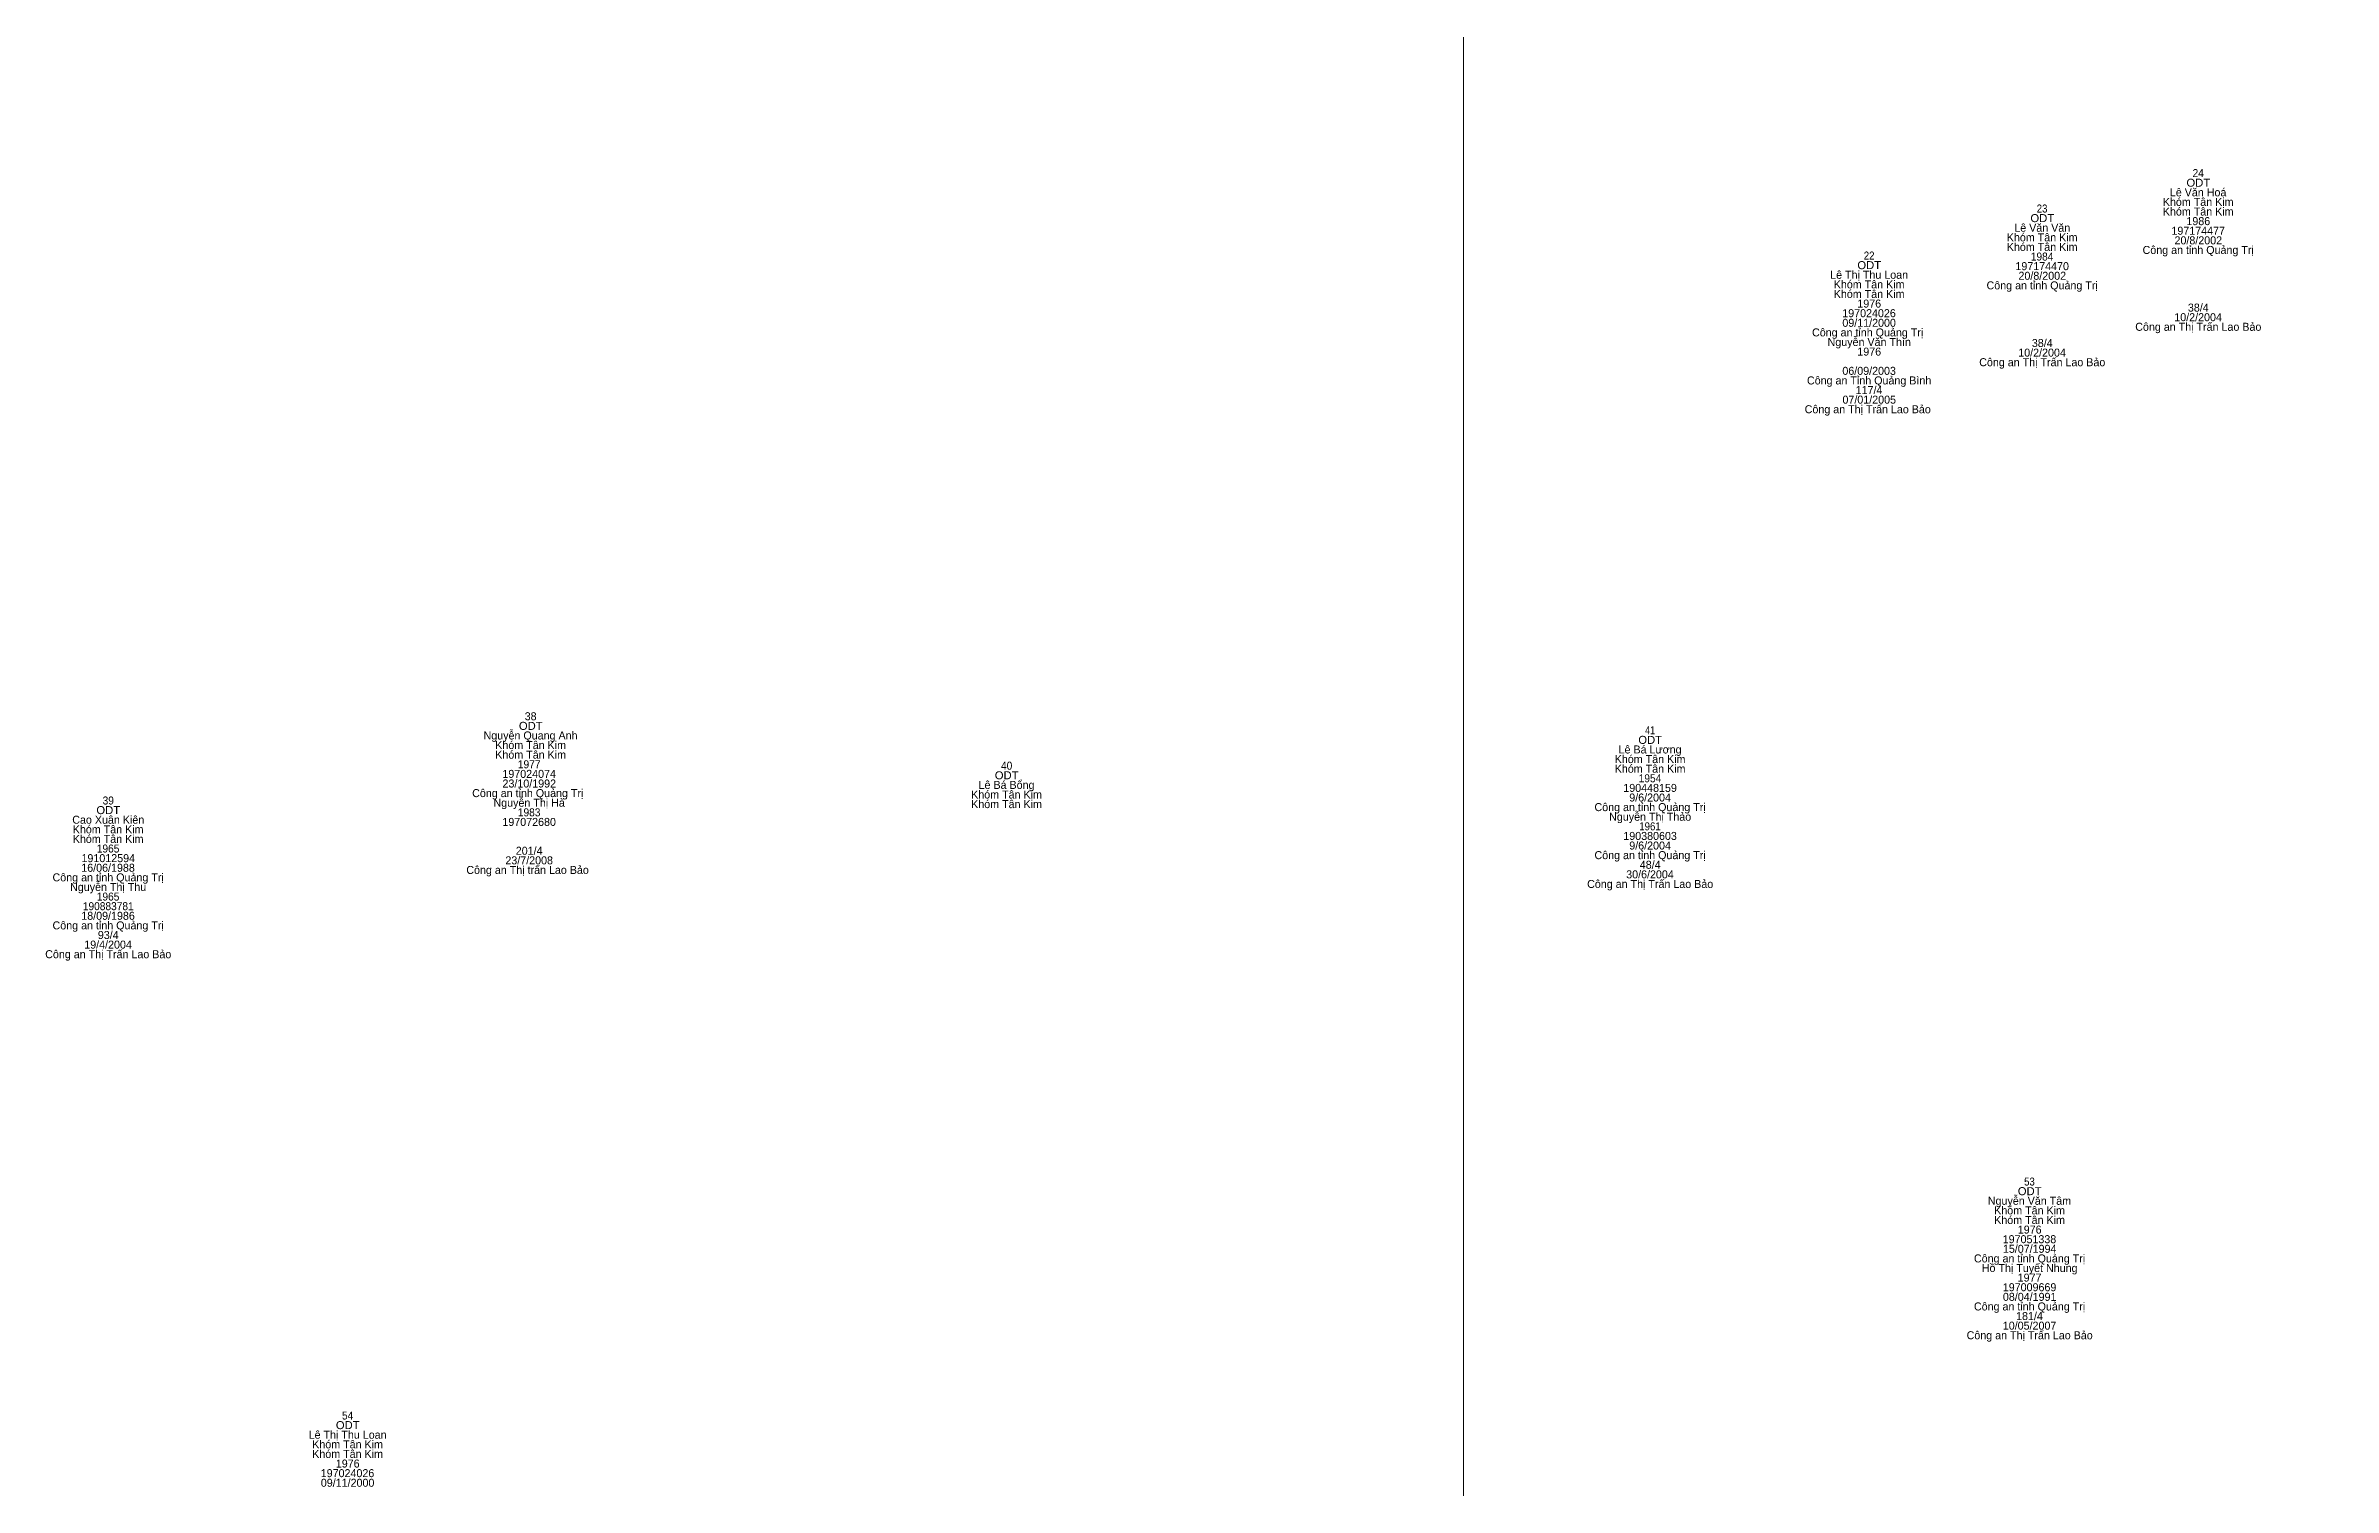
# Model space of a CAD drawing. Header units: metres. Extents: x 536499 to 537083, y 1836589 to 1837168.
# Drawn here: x 536506.5 to 536620.8, y 1836878.5 to 1836950.5 of the extents above; entities that cross this region are included whole.
import ezdxf
from ezdxf.enums import TextEntityAlignment as Align

# ---------------------------------------------------------------- set-up
doc = ezdxf.new("R2010")
doc.units = ezdxf.units.M
doc.header["$LTSCALE"] = 0.16
doc.linetypes.add('DOTTED', pattern=[1.5, 0.3, -1.2])
doc.layers.add('1', color=7, linetype='DOTTED', lineweight=13)
doc.layers.add('5', color=7, linetype='Continuous', lineweight=13)

msp = doc.modelspace()

# ---------------------------------------------------------------- linework, layer by layer
at = {"layer": '5'}
msp.add_lwpolyline([(536577.34, 1837167.88), (536937.34, 1837167.88), (536937.34, 1836600.84), (536577.34, 1836600.84)], close=True, dxfattribs=at)

# ---------------------------------------------------------------- texts
at = {"layer": '1'}
for s, width, p in [('24', 0.95, (536614.07, 1836943.93)), ('ODT', 1.05, (536614.075, 1836943.45)), ('ODT', 1.05, (536606.275, 1836941.68)), ('23', 0.9, (536606.265, 1836942.16)), ('ODT', 1.05, (536597.625, 1836939.33)), ('22', 0.9, (536597.62, 1836939.81)), ('1984', 0.95, (536606.265, 1836939.76)), ('ODT', 1.05, (536530.715, 1836916.31)), ('ODT', 1.05, (536586.675, 1836915.61)), ('41', 0.85, (536586.67, 1836916.09)), ('1977 ', 0.95, (536530.705, 1836914.39)), ('40', 0.95, (536554.505, 1836914.32)), ('ODT', 1.05, (536554.505, 1836913.84)), ('1954', 0.95, (536586.665, 1836913.69)), ('ODT', 1.05, (536509.595, 1836912.1)), ('39', 0.95, (536509.595, 1836912.58)), ('1983 ', 0.95, (536530.705, 1836911.99)), ('1961', 0.9, (536586.665, 1836911.29)), ('1965', 0.95, (536509.585, 1836910.18)), ('190883781', 0.95, (536509.595, 1836907.3)), ('1965', 0.95, (536509.585, 1836907.78)), ('53', 0.9, (536605.635, 1836893.54)), ('ODT', 1.05, (536605.645, 1836893.06)), ('ODT', 1.05, (536521.565, 1836881.37)), ('54', 0.95, (536521.56, 1836881.85))]:
    msp.add_text(s, height=0.4, dxfattribs=dict(at, width=width)).set_placement(p, align=Align.CENTER)
for s, p in [('Lê Văn Hoá', (536614.065, 1836942.97)), ('Khóm Tân Kim', (536614.07, 1836942.49)), ('Khóm Tân Kim', (536614.07, 1836942.01)), ('1986', (536614.075, 1836941.53)), ('Khóm Tân Kim', (536606.27, 1836940.72)), ('Lê Văn Văn', (536606.275, 1836941.2)), ('197174477', (536614.07, 1836941.05)), ('20/8/2002', (536614.075, 1836940.57)), ('Khóm Tân Kim', (536606.27, 1836940.24)), ('197174470', (536606.27, 1836939.28)), ('Công an tỉnh Quảng Trị', (536614.07, 1836940.09)), ('Lê Thị Thu Loan', (536597.62, 1836938.85)), ('Khóm Tân Kim', (536597.62, 1836938.37)), ('Công an tỉnh Quảng Trị', (536606.27, 1836938.32)), ('20/8/2002', (536606.275, 1836938.8)), ('Khóm Tân Kim', (536597.62, 1836937.89)), ('1976', (536597.625, 1836937.41)), ('38/4', (536614.075, 1836937.21)), ('Công an tỉnh Quảng Trị ', (536597.62, 1836935.97)), ('09/11/2000', (536597.62, 1836936.45)), ('197024026', (536597.615, 1836936.93)), ('Công an Thị Trấn Lao Bảo', (536614.075, 1836936.25)), ('10/2/2004', (536614.065, 1836936.73)), ('Nguyễn Văn Thìn', (536597.625, 1836935.49)), ('1976', (536597.625, 1836935.01)), ('10/2/2004', (536606.265, 1836934.96)), ('38/4', (536606.275, 1836935.44)), ('Công an Tỉnh Quảng Bình', (536597.62, 1836933.57)), ('06/09/2003', (536597.62, 1836934.05)), ('Công an Thị Trấn Lao Bảo', (536606.275, 1836934.48)), ('07/01/2005', (536597.625, 1836932.61)), ('117/4', (536597.615, 1836933.09)), ('Công an Thị Trấn Lao Bảo ', (536597.625, 1836932.13)), ('38', (536530.71, 1836916.79)), ('Nguyễn Quang Anh', (536530.705, 1836915.83)), ('Khóm Tân Kim', (536530.71, 1836915.35)), ('Khóm Tân Kim', (536530.71, 1836914.87)), ('Khóm Tân Kim', (536586.67, 1836914.65)), ('Khóm Tân Kim', (536586.67, 1836914.17)), ('Lê Bá Lương', (536586.67, 1836915.13)), ('Công an tỉnh Quảng Trị  ', (536530.715, 1836912.95)), ('23/10/1992 ', (536530.715, 1836913.43)), ('197024074 ', (536530.71, 1836913.91)), ('Lê Bá Bổng', (536554.5, 1836913.36)), ('190448159', (536586.67, 1836913.21)), ('Nguyễn Thị Hà ', (536530.71, 1836912.47)), ('Khóm Tân Kim', (536554.5, 1836912.88)), ('Khóm Tân Kim', (536554.5, 1836912.4)), ('Công an tỉnh Quảng Trị', (536586.67, 1836912.25)), ('Nguyễn Thị Thảo', (536586.675, 1836911.77)), ('9/6/2004', (536586.67, 1836912.73)), ('Cao Xuân Kiên', (536509.595, 1836911.62)), ('Khóm Tân Kim', (536509.59, 1836911.14)), ('Khóm Tân Kim', (536509.59, 1836910.66)), ('197072680 ', (536530.71, 1836911.51)), ('190380603', (536586.67, 1836910.81)), ('191012594', (536509.595, 1836909.7)), ('23/7/2008 ', (536530.71, 1836909.59)), ('201/4 ', (536530.71, 1836910.07)), ('Công an tỉnh Quảng Trị', (536586.67, 1836909.85)), ('9/6/2004', (536586.67, 1836910.33)), ('Công an tỉnh Quảng Trị', (536509.59, 1836908.74)), ('Nguyễn Thị Thu', (536509.59, 1836908.26)), ('16/06/1988', (536509.585, 1836909.22)), ('Công an Thị trấn Lao Bảo  ', (536530.705, 1836909.11)), ('Công an Thị Trấn Lao Bảo', (536586.675, 1836908.41)), ('30/6/2004', (536586.665, 1836908.89)), ('48/4', (536586.675, 1836909.37)), ('Công an tỉnh Quảng Trị', (536509.59, 1836906.34)), ('18/09/1986', (536509.585, 1836906.82)), ('Công an Thị Trấn Lao Bảo', (536509.595, 1836904.9)), ('19/4/2004', (536509.585, 1836905.38)), ('93/4', (536509.595, 1836905.86)), ('Nguyễn Văn Tâm', (536605.635, 1836892.58)), ('Khóm Tân Kim', (536605.64, 1836892.1)), ('Khóm Tân Kim', (536605.64, 1836891.62)), ('197051338', (536605.635, 1836890.66)), ('15/07/1994', (536605.645, 1836890.18)), ('1976', (536605.645, 1836891.14)), ('Công an tỉnh Quảng Trị', (536605.64, 1836889.7)), ('Hồ Thị Tuyết Nhung', (536605.645, 1836889.22)), ('08/04/1991', (536605.645, 1836887.78)), ('197009669', (536605.64, 1836888.26)), ('1977', (536605.64, 1836888.74)), ('Công an tỉnh Quảng Trị', (536605.64, 1836887.3)), ('181/4', (536605.635, 1836886.82)), ('Công an Thị Trấn Lao Bảo', (536605.645, 1836885.86)), ('10/05/2007', (536605.64, 1836886.34)), ('Lê Thị Thu Loan', (536521.56, 1836880.89)), ('Khóm Tân Kim', (536521.56, 1836880.41)), ('Khóm Tân Kim', (536521.56, 1836879.93)), ('197024026', (536521.555, 1836878.97)), ('1976', (536521.565, 1836879.45)), ('09/11/2000', (536521.56, 1836878.49))]:
    msp.add_text(s, height=0.4, dxfattribs=at).set_placement(p, align=Align.CENTER)

doc.saveas('drawing.dxf')
